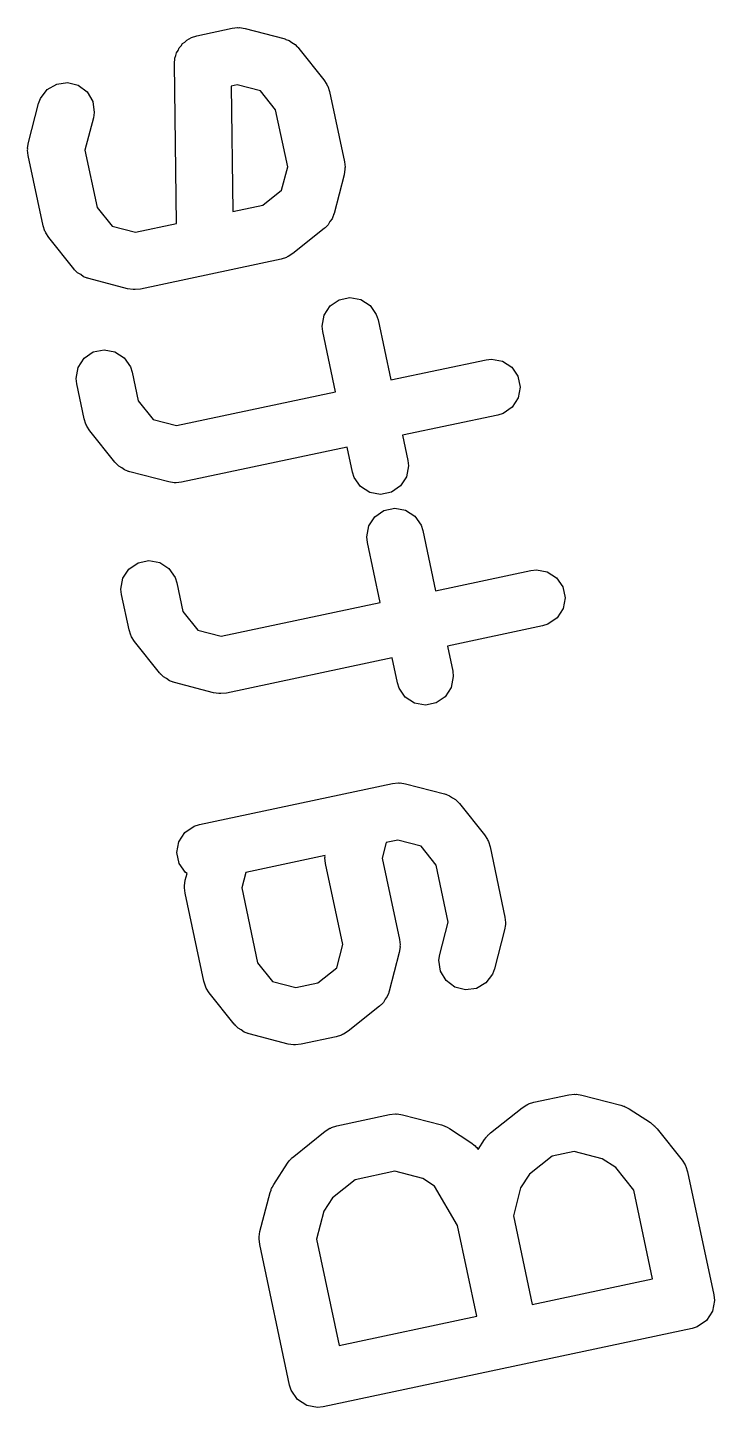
# Model space of a CAD drawing. Header units: millimetres. Extents: x 60 to 220, y -152 to -53.
# Drawn here: x 199.593 to 201.415, y -111.423 to -107.764 of the extents above; entities that cross this region are included whole.
import ezdxf

# ---------------------------------------------------------------- set-up
doc = ezdxf.new("R2010")
doc.units = ezdxf.units.MM
doc.layers.add('F.Silkscreen', color=41, linetype='CONTINUOUS', true_color=0xf2eda1)

msp = doc.modelspace()

# ---------------------------------------------------------------- linework, layer by layer
at = {"layer": 'F.Silkscreen', "linetype": 'CONTINUOUS'}
for p, q in [((200.010329, -107.802572), (200.015517, -107.797259)), ((200.015517, -107.797259), (200.02227, -107.794365)), ((200.02227, -107.794365), (200.028326, -107.790204)), ((200.028326, -107.790204), (200.042339, -107.785752)), ((200.042339, -107.785752), (200.135496, -107.76595)), ((200.135496, -107.76595), (200.150107, -107.764317)), ((200.150107, -107.764317), (200.152757, -107.764808)), ((200.152757, -107.764808), (200.155427, -107.764436)), ((200.155427, -107.764436), (200.169951, -107.766721)), ((200.169951, -107.766721), (200.273009, -107.793499)), ((200.273009, -107.793499), (200.275721, -107.794496)), ((200.275721, -107.794496), (200.276932, -107.794633)), ((200.276932, -107.794633), (200.278599, -107.795555)), ((200.278599, -107.795555), (200.286809, -107.798574)), ((199.986932, -107.838546), (199.988272, -107.831322)), ((199.988272, -107.831322), (199.992316, -107.825093)), ((199.992316, -107.825093), (199.995076, -107.818199)), ((199.995076, -107.818199), (200.000207, -107.812941)), ((200.000207, -107.812941), (200.00421, -107.806779)), ((200.00421, -107.806779), (200.010329, -107.802572)), ((200.286809, -107.798574), (200.29431, -107.80424)), ((200.29431, -107.80424), (200.302542, -107.808791)), ((200.302542, -107.808791), (200.308642, -107.815066)), ((200.308642, -107.815066), (200.310159, -107.816212)), ((200.310159, -107.816212), (200.310774, -107.817259)), ((200.310774, -107.817259), (200.312791, -107.819334)), ((200.312791, -107.819334), (200.37917, -107.90259)), ((199.982938, -107.860016), (199.984203, -107.845368)), ((199.988046, -108.28412), (199.982938, -107.860016)), ((199.984203, -107.845368), (199.986932, -107.838546)), ((200.37917, -107.90259), (200.387165, -107.914929)), ((199.627691, -107.952235), (199.645328, -107.928884)), ((199.645328, -107.928884), (199.670559, -107.91406)), ((199.670559, -107.91406), (199.699542, -107.91002)), ((199.699542, -107.91002), (199.727866, -107.917379)), ((199.727866, -107.917379), (199.751217, -107.935017)), ((199.751217, -107.935017), (199.76604, -107.960248)), ((200.149364, -107.916353), (200.133668, -107.919689)), ((200.133668, -107.919689), (200.137675, -108.252316)), ((200.21109, -107.932391), (200.149364, -107.916353)), ((200.250847, -107.982256), (200.21109, -107.932391)), ((200.387165, -107.914929), (200.387911, -107.91752)), ((200.387911, -107.91752), (200.389436, -107.919739)), ((200.389436, -107.919739), (200.393888, -107.933751)), ((200.393888, -107.933751), (200.433491, -108.120066)), ((199.595839, -108.069092), (199.622616, -107.966034)), ((199.622616, -107.966034), (199.627691, -107.952235)), ((199.76604, -107.960248), (199.770081, -107.989231)), ((199.767796, -108.003755), (199.745471, -108.089678)), ((199.770081, -107.989231), (199.767796, -108.003755)), ((200.283087, -108.133933), (200.250847, -107.982256)), ((199.593435, -108.088934), (199.593925, -108.086284)), ((199.595068, -108.103546), (199.593435, -108.088934)), ((199.593554, -108.083617), (199.595839, -108.069092)), ((199.593925, -108.086284), (199.593554, -108.083617)), ((199.745471, -108.089678), (199.77771, -108.241355)), ((199.63467, -108.28986), (199.595068, -108.103546)), ((200.433491, -108.120066), (200.435124, -108.134678)), ((200.267049, -108.195658), (200.283087, -108.133933)), ((200.43272, -108.154521), (200.405942, -108.257577)), ((200.435005, -108.139996), (200.43272, -108.154521)), ((200.435124, -108.134678), (200.434632, -108.137327)), ((200.434632, -108.137327), (200.435005, -108.139996)), ((200.217183, -108.235416), (200.267049, -108.195658)), ((200.137675, -108.252316), (200.217183, -108.235416)), ((199.77771, -108.241355), (199.817468, -108.291219)), ((200.400867, -108.271377), (200.395198, -108.27888)), ((200.403888, -108.26316), (200.400867, -108.271377)), ((200.404807, -108.261499), (200.403888, -108.26316)), ((200.404942, -108.260293), (200.404807, -108.261499)), ((200.405942, -108.257577), (200.404942, -108.260293)), ((199.639121, -108.303873), (199.63467, -108.28986)), ((199.640649, -108.306096), (199.639121, -108.303873)), ((199.641394, -108.308683), (199.640649, -108.306096)), ((199.649389, -108.321023), (199.641394, -108.308683)), ((199.817468, -108.291219), (199.879193, -108.307257)), ((199.879193, -108.307257), (199.988046, -108.28412)), ((200.380107, -108.297359), (200.296852, -108.363738)), ((200.382181, -108.295342), (200.380107, -108.297359)), ((200.383229, -108.294727), (200.382181, -108.295342)), ((200.384374, -108.29321), (200.383229, -108.294727)), ((200.39065, -108.28711), (200.384374, -108.29321)), ((200.395198, -108.27888), (200.39065, -108.28711)), ((199.715768, -108.404278), (199.649389, -108.321023)), ((200.26569, -108.378457), (199.893061, -108.457661)), ((200.279702, -108.374005), (200.26569, -108.378457)), ((200.281922, -108.372478), (200.279702, -108.374005)), ((200.284512, -108.371733), (200.281922, -108.372478)), ((200.296852, -108.363738), (200.284512, -108.371733)), ((199.717784, -108.406352), (199.715768, -108.404278)), ((199.7184, -108.4074), (199.717784, -108.406352)), ((199.719916, -108.408545), (199.7184, -108.4074)), ((199.726017, -108.414821), (199.719916, -108.408545)), ((199.734248, -108.419371), (199.726017, -108.414821)), ((199.741751, -108.425038), (199.734248, -108.419371)), ((199.749966, -108.428059), (199.741751, -108.425038)), ((199.751628, -108.428978), (199.749966, -108.428059)), ((199.752833, -108.429114), (199.751628, -108.428978)), ((199.75555, -108.430113), (199.752833, -108.429114)), ((199.858607, -108.45689), (199.75555, -108.430113)), ((199.873131, -108.459175), (199.858607, -108.45689)), ((199.875799, -108.458802), (199.873131, -108.459175)), ((199.878449, -108.459294), (199.875799, -108.458802)), ((199.893061, -108.457661), (199.878449, -108.459294)), ((200.395512, -108.502532), (200.419629, -108.485957)), ((200.419629, -108.485957), (200.448254, -108.479872)), ((200.448254, -108.479872), (200.477027, -108.485205)), ((200.477027, -108.485205), (200.501569, -108.501143)), ((200.374241, -108.555847), (200.379574, -108.527074)), ((200.379574, -108.527074), (200.395512, -108.502532)), ((200.501569, -108.501143), (200.518144, -108.52526)), ((200.518144, -108.52526), (200.522596, -108.539273)), ((200.375874, -108.570459), (200.374241, -108.555847)), ((200.522596, -108.539273), (200.556505, -108.698803)), ((200.409783, -108.72999), (200.375874, -108.570459)), ((199.743413, -108.641139), (199.76753, -108.624564)), ((199.76753, -108.624564), (199.796155, -108.618479)), ((199.796155, -108.618479), (199.824928, -108.623812)), ((199.824928, -108.623812), (199.84947, -108.63975)), ((199.722142, -108.694454), (199.727475, -108.665681)), ((199.727475, -108.665681), (199.743413, -108.641139)), ((199.84947, -108.63975), (199.866045, -108.663867)), ((199.866045, -108.663867), (199.870497, -108.67788)), ((200.556505, -108.698803), (200.809194, -108.645093)), ((200.809194, -108.645093), (200.823806, -108.64346)), ((200.823806, -108.64346), (200.852579, -108.648793)), ((200.852579, -108.648793), (200.877121, -108.664731)), ((200.877121, -108.664731), (200.893697, -108.688848)), ((199.723775, -108.709066), (199.722142, -108.694454)), ((199.743576, -108.802223), (199.723775, -108.709066)), ((199.870497, -108.67788), (199.886616, -108.753718)), ((200.893697, -108.688848), (200.899781, -108.717472)), ((199.9881, -108.819621), (200.409783, -108.72999)), ((200.894448, -108.746246), (200.87851, -108.770788)), ((200.899781, -108.717472), (200.894448, -108.746246)), ((199.886616, -108.753718), (199.926373, -108.803583)), ((200.87851, -108.770788), (200.854393, -108.787363)), ((199.748028, -108.816236), (199.743576, -108.802223)), ((199.749554, -108.818457), (199.748028, -108.816236)), ((199.7503, -108.821046), (199.749554, -108.818457)), ((199.758294, -108.833385), (199.7503, -108.821046)), ((199.926373, -108.803583), (199.9881, -108.819621)), ((200.840381, -108.791815), (200.587691, -108.845525)), ((200.854393, -108.787363), (200.840381, -108.791815)), ((199.824674, -108.916642), (199.758294, -108.833385)), ((200.587691, -108.845525), (200.6018, -108.9119)), ((200.440969, -108.876712), (200.001968, -108.970025)), ((200.455078, -108.943087), (200.440969, -108.876712)), ((199.826688, -108.918714), (199.824674, -108.916642)), ((199.827306, -108.919765), (199.826688, -108.918714)), ((199.828827, -108.920914), (199.827306, -108.919765)), ((199.834923, -108.927184), (199.828827, -108.920914)), ((199.843147, -108.93173), (199.834923, -108.927184)), ((199.850657, -108.937403), (199.843147, -108.93173)), ((200.603433, -108.926512), (200.5981, -108.955285)), ((200.6018, -108.9119), (200.603433, -108.926512)), ((199.858871, -108.940423), (199.850657, -108.937403)), ((199.860533, -108.941342), (199.858871, -108.940423)), ((199.861739, -108.941478), (199.860533, -108.941342)), ((199.864456, -108.942477), (199.861739, -108.941478)), ((199.967515, -108.969254), (199.864456, -108.942477)), ((200.45953, -108.957099), (200.455078, -108.943087)), ((200.476105, -108.981216), (200.45953, -108.957099)), ((200.5981, -108.955285), (200.582162, -108.979827)), ((199.982039, -108.971539), (199.967515, -108.969254)), ((199.984707, -108.971166), (199.982039, -108.971539)), ((199.987357, -108.971658), (199.984707, -108.971166)), ((200.001968, -108.970025), (199.987357, -108.971658)), ((200.500647, -108.997154), (200.476105, -108.981216)), ((200.529421, -109.002487), (200.500647, -108.997154)), ((200.558045, -108.996403), (200.529421, -109.002487)), ((200.582162, -108.979827), (200.558045, -108.996403)), ((200.538436, -109.044898), (200.567061, -109.038813)), ((200.567061, -109.038813), (200.595834, -109.044146)), ((200.498381, -109.086015), (200.514319, -109.061473)), ((200.514319, -109.061473), (200.538436, -109.044898)), ((200.595834, -109.044146), (200.620376, -109.060084)), ((200.620376, -109.060084), (200.636951, -109.084201)), ((200.493048, -109.114788), (200.498381, -109.086015)), ((200.494681, -109.1294), (200.493048, -109.114788)), ((200.636951, -109.084201), (200.641403, -109.098214)), ((200.641403, -109.098214), (200.675312, -109.257745)), ((200.52859, -109.288932), (200.494681, -109.1294)), ((199.86222, -109.200081), (199.886337, -109.183506)), ((199.886337, -109.183506), (199.914962, -109.177421)), ((199.914962, -109.177421), (199.943735, -109.182754)), ((199.943735, -109.182754), (199.968277, -109.198692)), ((199.840949, -109.253396), (199.846282, -109.224623)), ((199.846282, -109.224623), (199.86222, -109.200081)), ((199.968277, -109.198692), (199.984852, -109.222809)), ((199.984852, -109.222809), (199.989304, -109.236822)), ((200.675312, -109.257745), (200.928001, -109.204035)), ((200.928001, -109.204035), (200.942613, -109.202402)), ((200.942613, -109.202402), (200.971386, -109.207735)), ((200.971386, -109.207735), (200.995928, -109.223673)), ((200.995928, -109.223673), (201.012504, -109.24779)), ((199.842582, -109.268008), (199.840949, -109.253396)), ((199.989304, -109.236822), (200.005423, -109.312659)), ((201.012504, -109.24779), (201.018588, -109.276414)), ((199.862383, -109.361165), (199.842582, -109.268008)), ((200.106907, -109.378563), (200.52859, -109.288932)), ((201.018588, -109.276414), (201.013255, -109.305188)), ((200.005423, -109.312659), (200.045181, -109.362525)), ((200.997317, -109.32973), (200.9732, -109.346305)), ((201.013255, -109.305188), (200.997317, -109.32973)), ((199.866835, -109.375178), (199.862383, -109.361165)), ((200.045181, -109.362525), (200.106907, -109.378563)), ((200.959188, -109.350757), (200.706498, -109.404467)), ((200.9732, -109.346305), (200.959188, -109.350757)), ((199.868361, -109.377398), (199.866835, -109.375178)), ((199.869107, -109.379988), (199.868361, -109.377398)), ((199.877102, -109.392328), (199.869107, -109.379988)), ((199.943481, -109.475583), (199.877102, -109.392328)), ((200.706498, -109.404467), (200.720607, -109.470842)), ((200.559776, -109.435654), (200.120774, -109.528967)), ((200.573885, -109.502029), (200.559776, -109.435654)), ((199.945497, -109.477657), (199.943481, -109.475583)), ((199.946113, -109.478705), (199.945497, -109.477657)), ((199.947629, -109.47985), (199.946113, -109.478705)), ((199.95373, -109.486126), (199.947629, -109.47985)), ((200.720607, -109.470842), (200.72224, -109.485454)), ((199.961959, -109.490674), (199.95373, -109.486126)), ((199.969463, -109.496343), (199.961959, -109.490674)), ((199.977679, -109.499364), (199.969463, -109.496343)), ((199.979341, -109.500283), (199.977679, -109.499364)), ((199.980546, -109.500418), (199.979341, -109.500283)), ((199.983263, -109.501418), (199.980546, -109.500418)), ((200.086319, -109.528196), (199.983263, -109.501418)), ((200.578337, -109.516041), (200.573885, -109.502029)), ((200.594912, -109.540158), (200.578337, -109.516041)), ((200.716907, -109.514228), (200.700969, -109.538769)), ((200.72224, -109.485454), (200.716907, -109.514228)), ((200.100844, -109.530481), (200.086319, -109.528196)), ((200.103513, -109.530108), (200.100844, -109.530481)), ((200.106163, -109.5306), (200.103513, -109.530108)), ((200.120774, -109.528967), (200.106163, -109.5306)), ((200.619454, -109.556096), (200.594912, -109.540158)), ((200.700969, -109.538769), (200.676852, -109.555345)), ((200.648227, -109.561429), (200.619454, -109.556096)), ((200.676852, -109.555345), (200.648227, -109.561429)), ((200.048859, -109.877731), (200.561221, -109.768825)), ((200.561221, -109.768825), (200.575833, -109.767192)), ((200.575833, -109.767192), (200.578482, -109.767683)), ((200.578482, -109.767683), (200.581152, -109.767311)), ((200.581152, -109.767311), (200.595676, -109.769596)), ((200.595676, -109.769596), (200.698733, -109.796373)), ((200.698733, -109.796373), (200.701445, -109.79737)), ((200.701445, -109.79737), (200.702655, -109.797507)), ((200.702655, -109.797507), (200.704321, -109.798428)), ((200.704321, -109.798428), (200.712532, -109.801448)), ((200.712532, -109.801448), (200.720032, -109.807113)), ((200.720032, -109.807113), (200.728266, -109.811665)), ((200.728266, -109.811665), (200.734366, -109.81794)), ((200.734366, -109.81794), (200.735883, -109.819086)), ((200.735883, -109.819086), (200.736498, -109.820133)), ((200.736498, -109.820133), (200.738515, -109.822208)), ((200.738515, -109.822208), (200.804894, -109.905465)), ((200.010729, -109.898758), (200.034846, -109.882183)), ((200.034846, -109.882183), (200.048859, -109.877731)), ((199.994791, -109.9233), (200.010729, -109.898758)), ((200.575089, -109.919228), (200.544591, -109.92571)), ((200.636814, -109.935266), (200.575089, -109.919228)), ((200.804894, -109.905465), (200.812889, -109.917804)), ((200.812889, -109.917804), (200.813634, -109.920392)), ((199.989458, -109.952074), (199.994791, -109.9233)), ((199.995543, -109.980698), (199.989458, -109.952074)), ((200.544591, -109.92571), (200.533922, -109.96677)), ((200.676572, -109.985132), (200.636814, -109.935266)), ((200.813634, -109.920392), (200.815161, -109.922614)), ((200.815161, -109.922614), (200.819613, -109.936627)), ((200.819613, -109.936627), (200.859215, -110.12294)), ((200.012118, -110.004815), (199.995543, -109.980698)), ((200.382076, -109.960254), (200.171963, -110.004915)), ((200.381886, -109.966027), (200.382377, -109.963377)), ((200.383519, -109.980638), (200.381886, -109.966027)), ((200.382005, -109.960708), (200.382076, -109.960254)), ((200.382377, -109.963377), (200.382005, -109.960708)), ((200.42934, -110.196211), (200.383519, -109.980638)), ((200.533922, -109.96677), (200.579744, -110.182344)), ((200.708811, -110.136807), (200.676572, -109.985132)), ((200.009378, -110.039912), (200.011663, -110.025388)), ((200.011663, -110.025388), (200.016302, -110.007532)), ((200.016302, -110.007532), (200.012118, -110.004815)), ((200.171963, -110.004915), (200.161295, -110.045974)), ((200.009259, -110.04523), (200.00975, -110.04258)), ((200.010892, -110.059842), (200.009259, -110.04523)), ((200.00975, -110.04258), (200.009378, -110.039912)), ((200.060394, -110.292734), (200.010892, -110.059842)), ((200.161295, -110.045974), (200.203434, -110.244229)), ((200.686486, -110.22273), (200.708811, -110.136807)), ((200.859215, -110.12294), (200.860848, -110.137552)), ((200.860848, -110.137552), (200.860356, -110.140201)), ((200.858444, -110.157396), (200.831666, -110.260452)), ((200.860729, -110.142871), (200.858444, -110.157396)), ((200.860356, -110.140201), (200.860729, -110.142871)), ((200.413302, -110.257937), (200.42934, -110.196211)), ((200.581258, -110.202274), (200.578973, -110.216798)), ((200.579744, -110.182344), (200.581377, -110.196955)), ((200.581377, -110.196955), (200.580885, -110.199604)), ((200.580885, -110.199604), (200.581258, -110.202274)), ((200.203434, -110.244229), (200.243191, -110.294094)), ((200.578973, -110.216798), (200.552196, -110.319855)), ((200.684201, -110.237254), (200.686486, -110.22273)), ((200.688241, -110.266237), (200.684201, -110.237254)), ((200.363437, -110.297694), (200.413302, -110.257937)), ((200.703065, -110.291468), (200.688241, -110.266237)), ((200.826591, -110.274252), (200.808953, -110.297602)), ((200.831666, -110.260452), (200.826591, -110.274252)), ((200.064846, -110.306747), (200.060394, -110.292734)), ((200.066372, -110.308968), (200.064846, -110.306747)), ((200.067118, -110.311557), (200.066372, -110.308968)), ((200.075112, -110.323896), (200.067118, -110.311557)), ((200.243191, -110.294094), (200.304917, -110.310132)), ((200.304917, -110.310132), (200.363437, -110.297694)), ((200.552196, -110.319855), (200.551197, -110.32257)), ((200.726415, -110.309106), (200.703065, -110.291468)), ((200.754739, -110.316466), (200.726415, -110.309106)), ((200.783722, -110.312426), (200.754739, -110.316466)), ((200.808953, -110.297602), (200.783722, -110.312426)), ((200.141492, -110.407153), (200.075112, -110.323896)), ((200.528434, -110.35762), (200.526361, -110.359637)), ((200.529483, -110.357005), (200.528434, -110.35762)), ((200.530629, -110.355487), (200.529483, -110.357005)), ((200.536903, -110.349388), (200.530629, -110.355487)), ((200.541452, -110.341158), (200.536903, -110.349388)), ((200.547121, -110.333654), (200.541452, -110.341158)), ((200.550141, -110.325441), (200.547121, -110.333654)), ((200.551061, -110.323778), (200.550141, -110.325441)), ((200.551197, -110.32257), (200.551061, -110.323778)), ((200.526361, -110.359637), (200.443104, -110.426017)), ((200.143508, -110.409226), (200.141492, -110.407153)), ((200.144124, -110.410275), (200.143508, -110.409226)), ((200.145641, -110.411421), (200.144124, -110.410275)), ((200.151741, -110.417695), (200.145641, -110.411421)), ((200.15997, -110.422244), (200.151741, -110.417695)), ((200.167475, -110.427913), (200.15997, -110.422244)), ((200.175687, -110.430933), (200.167475, -110.427913)), ((200.177351, -110.431853), (200.175687, -110.430933)), ((200.178558, -110.431989), (200.177351, -110.431853)), ((200.181274, -110.432988), (200.178558, -110.431989)), ((200.443104, -110.426017), (200.430765, -110.434011)), ((200.284331, -110.459765), (200.181274, -110.432988)), ((200.298855, -110.46205), (200.284331, -110.459765)), ((200.301523, -110.461677), (200.298855, -110.46205)), ((200.304173, -110.462169), (200.301523, -110.461677)), ((200.318785, -110.460536), (200.304173, -110.462169)), ((200.411942, -110.440735), (200.318785, -110.460536)), ((200.425955, -110.436283), (200.411942, -110.440735)), ((200.428176, -110.434756), (200.425955, -110.436283)), ((200.430765, -110.434011), (200.428176, -110.434756)), ((200.921633, -110.618665), (200.935646, -110.614213)), ((200.935646, -110.614213), (201.028803, -110.594412)), ((201.028803, -110.594412), (201.043414, -110.592779)), ((201.043414, -110.592779), (201.046063, -110.59327)), ((201.046063, -110.59327), (201.048733, -110.592898)), ((201.048733, -110.592898), (201.063257, -110.595183)), ((201.063257, -110.595183), (201.166314, -110.621961)), ((200.413382, -110.676541), (200.553118, -110.646839)), ((200.553118, -110.646839), (200.56773, -110.645206)), ((200.56773, -110.645206), (200.570379, -110.645697)), ((200.570379, -110.645697), (200.573048, -110.645325)), ((200.573048, -110.645325), (200.587572, -110.64761)), ((200.587572, -110.64761), (200.690629, -110.674388)), ((200.821227, -110.695312), (200.904483, -110.628932)), ((200.904483, -110.628932), (200.916822, -110.620937)), ((200.916822, -110.620937), (200.919412, -110.62019)), ((200.919412, -110.62019), (200.921633, -110.618665)), ((201.166314, -110.621961), (201.173296, -110.624528)), ((201.173296, -110.624528), (201.175245, -110.62489)), ((201.175245, -110.62489), (201.177612, -110.626116)), ((201.177612, -110.626116), (201.180114, -110.627036)), ((201.180114, -110.627036), (201.181694, -110.628229)), ((201.181694, -110.628229), (201.188301, -110.631651)), ((201.188301, -110.631651), (201.24478, -110.668329)), ((200.382219, -110.69126), (200.394558, -110.683265)), ((200.394558, -110.683265), (200.397148, -110.682518)), ((200.397148, -110.682518), (200.399369, -110.680993)), ((200.399369, -110.680993), (200.413382, -110.676541)), ((200.690629, -110.674388), (200.697611, -110.676955)), ((200.697611, -110.676955), (200.69956, -110.677317)), ((200.69956, -110.677317), (200.701927, -110.678543)), ((200.701927, -110.678543), (200.704429, -110.679463)), ((200.704429, -110.679463), (200.706009, -110.680656)), ((200.706009, -110.680656), (200.712616, -110.684078)), ((200.712616, -110.684078), (200.769095, -110.720756)), ((201.24478, -110.668329), (201.25059, -110.672971)), ((201.25059, -110.672971), (201.252326, -110.673931)), ((201.252326, -110.673931), (201.254185, -110.675844)), ((201.254185, -110.675844), (201.256267, -110.677507)), ((201.256267, -110.677507), (201.257388, -110.679138)), ((201.257388, -110.679138), (201.262574, -110.684473)), ((201.262574, -110.684473), (201.328954, -110.767729)), ((200.298963, -110.75764), (200.382219, -110.69126)), ((200.769095, -110.720756), (200.780582, -110.729934)), ((200.788169, -110.73915), (200.805083, -110.713106)), ((200.805083, -110.713106), (200.809725, -110.707295)), ((200.809725, -110.707295), (200.810685, -110.70556)), ((200.810685, -110.70556), (200.812598, -110.7037)), ((200.812598, -110.7037), (200.814261, -110.701619)), ((200.814261, -110.701619), (200.815892, -110.700497)), ((200.815892, -110.700497), (200.821227, -110.695312)), ((200.293628, -110.762825), (200.298963, -110.75764)), ((200.780582, -110.729934), (200.782107, -110.732153)), ((200.782107, -110.732153), (200.784258, -110.733778)), ((200.784258, -110.733778), (200.788169, -110.73915)), ((200.984151, -110.757253), (200.924254, -110.805009)), ((201.042669, -110.744815), (200.984151, -110.757253)), ((201.116814, -110.76408), (201.042669, -110.744815)), ((200.246141, -110.831913), (200.282819, -110.775434)), ((200.282819, -110.775434), (200.287461, -110.769623)), ((200.287461, -110.769623), (200.288421, -110.767888)), ((200.288421, -110.767888), (200.290334, -110.766028)), ((200.290334, -110.766028), (200.291997, -110.763947)), ((200.291997, -110.763947), (200.293628, -110.762825)), ((200.566985, -110.797242), (200.461887, -110.819581)), ((200.641129, -110.816507), (200.566985, -110.797242)), ((201.152876, -110.7875), (201.116814, -110.76408)), ((201.200632, -110.847397), (201.152876, -110.7875)), ((201.328954, -110.767729), (201.336949, -110.780068)), ((201.336949, -110.780068), (201.337695, -110.782658)), ((201.337695, -110.782658), (201.339221, -110.784879)), ((201.339221, -110.784879), (201.343673, -110.798892)), ((200.242718, -110.838522), (200.246141, -110.831913)), ((200.461887, -110.819581), (200.40199, -110.867337)), ((200.67255, -110.836913), (200.641129, -110.816507)), ((200.924254, -110.805009), (200.900834, -110.841072)), ((201.343673, -110.798892), (201.412977, -111.12494)), ((200.209674, -110.956957), (200.236451, -110.8539)), ((200.236451, -110.8539), (200.239018, -110.846918)), ((200.239018, -110.846918), (200.23938, -110.844969)), ((200.23938, -110.844969), (200.240607, -110.842599)), ((200.240607, -110.842599), (200.241526, -110.840101)), ((200.241526, -110.840101), (200.242718, -110.838522)), ((200.40199, -110.867337), (200.37857, -110.9034)), ((200.733696, -110.940988), (200.67255, -110.836913)), ((200.900834, -110.841072), (200.881569, -110.915216)), ((201.250661, -111.082766), (201.200632, -110.847397)), ((200.37857, -110.9034), (200.359306, -110.977543)), ((200.784876, -111.181772), (200.733696, -110.940988)), ((200.881569, -110.915216), (200.931598, -111.150585)), ((200.20727, -110.976799), (200.207761, -110.974149)), ((200.208903, -110.991411), (200.20727, -110.976799)), ((200.207389, -110.971481), (200.209674, -110.956957)), ((200.207761, -110.974149), (200.207389, -110.971481)), ((200.359306, -110.977543), (200.419235, -111.259491)), ((200.288107, -111.36404), (200.208903, -110.991411)), ((200.931598, -111.150585), (201.250661, -111.082766)), ((201.412977, -111.12494), (201.41461, -111.139552)), ((201.41461, -111.139552), (201.409277, -111.168326)), ((200.419235, -111.259491), (200.784876, -111.181772)), ((201.393339, -111.192868), (201.369222, -111.209443)), ((201.409277, -111.168326), (201.393339, -111.192868)), ((201.355209, -111.213895), (200.377061, -111.421807)), ((201.369222, -111.209443), (201.355209, -111.213895)), ((200.292559, -111.378052), (200.288107, -111.36404)), ((200.309134, -111.402169), (200.292559, -111.378052)), ((200.333676, -111.418107), (200.309134, -111.402169)), ((200.362449, -111.42344), (200.333676, -111.418107)), ((200.36245, -111.42344), (200.362449, -111.423439)), ((200.362449, -111.423439), (200.362449, -111.42344)), ((200.377061, -111.421807), (200.36245, -111.42344))]:
    msp.add_line(p, q, dxfattribs=at)

doc.saveas('drawing.dxf')
